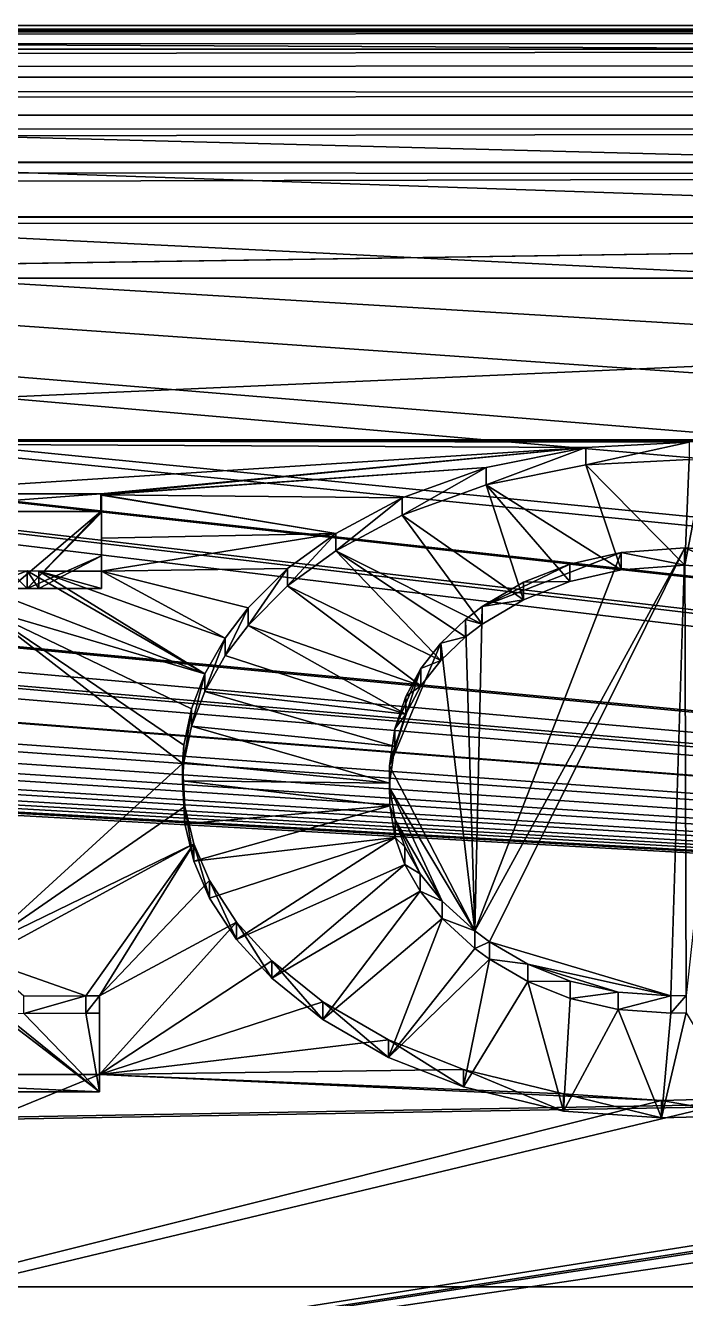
# Model space of a CAD drawing. Header units: metres. Extents: x 0 to 119, y 0 to 68.
# Drawn here: x 71.01 to 74.11, y 61.03 to 67 of the extents above; entities that cross this region are included whole.
import ezdxf

# ---------------------------------------------------------------- set-up
doc = ezdxf.new("R2010")
doc.units = ezdxf.units.M

msp = doc.modelspace()

# ---------------------------------------------------------------- linework, layer by layer
for points in [[(83.421097, 66.979347, 17.51034), (2.121098, 66.972885, 17.469748), (9.029355, 67, 17.797012)], [(83.421097, 66.970566, 17.470276), (2.121098, 66.972885, 17.469748), (83.421097, 66.979347, 17.51034)], [(9.029355, 67, 17.797012), (30.821098, 67, 19), (83.421097, 67, 17.797012)], [(83.421097, 66.979347, 17.51034), (9.029355, 67, 17.797012), (83.421097, 67, 17.797012)], [(83.421097, 67, 17.797012), (30.821098, 67, 19), (32.14629, 67, 19)], [(83.421097, 67, 17.797012), (32.14629, 67, 19), (37.921097, 67, 19)], [(37.921097, 67, 19), (42.2211, 67, 19), (83.421097, 67, 17.797012)], [(42.2211, 67, 19), (47.995907, 67, 19), (83.421097, 67, 17.797012)], [(83.421097, 67, 17.797012), (47.995907, 67, 19), (49.321098, 67, 19)], [(83.421097, 67, 17.797012), (49.321098, 67, 19), (49.555748, 67, 19.018467)], [(49.555748, 67, 19.018467), (49.784622, 67, 19.073416), (83.421097, 67, 17.797012)], [(49.784622, 67, 19.073416), (50.002083, 67, 19.16349), (83.421097, 67, 17.797012)], [(83.421097, 67, 17.797012), (50.002083, 67, 19.16349), (50.202774, 67, 19.286474)], [(83.421097, 67, 17.797012), (50.202774, 67, 19.286474), (50.381756, 67, 19.439339)], [(50.381756, 67, 19.439339), (50.534626, 67, 19.61832), (83.421097, 67, 17.797012)], [(83.421097, 67, 17.797012), (50.534626, 67, 19.61832), (50.657608, 67, 19.819014)], [(83.421097, 67, 17.797012), (50.657608, 67, 19.819014), (83.716087, 67, 17.784113)], [(50.747684, 67, 20.036474), (83.716087, 67, 17.784113), (50.657608, 67, 19.819014)], [(50.802631, 67, 20.265348), (83.716087, 67, 17.784113), (50.747684, 67, 20.036474)], [(84.183136, 67, 26.051905), (84.862885, 67, 25.143856), (50.802631, 67, 20.265348)], [(50.802631, 67, 20.265348), (84.862885, 67, 25.143856), (83.716087, 67, 17.784113)], [(50.821098, 67, 20.499998), (83.243134, 67, 28.110226), (50.802631, 67, 20.265348)], [(50.802631, 67, 20.265348), (83.243134, 67, 28.110226), (83.639526, 67, 27.047449)], [(50.802631, 67, 20.265348), (83.639526, 67, 27.047449), (84.183136, 67, 26.051905)], [(83.002014, 67, 29.218596), (83.075348, 67, 28.881525), (50.821098, 67, 28.881525)], [(50.821098, 67, 28.881525), (83.075348, 67, 28.881525), (50.821098, 67, 20.499998)], [(50.821098, 67, 20.499998), (83.075348, 67, 28.881525), (83.243134, 67, 28.110226)], [(83.571785, 67, 33.5), (83.243134, 67, 32.589775), (50.821098, 67, 33.5)], [(50.821098, 67, 33.5), (83.243134, 67, 32.589775), (83.002014, 67, 31.481403)], [(50.821098, 67, 33.5), (83.002014, 67, 31.481403), (50.821098, 67, 28.881525)], [(50.821098, 67, 28.881525), (83.002014, 67, 31.481403), (82.921104, 67, 30.35)], [(50.821098, 67, 28.881525), (82.921104, 67, 30.35), (83.002014, 67, 29.218596)], [(88.437897, 62.581509, 37.918488), (87.569298, 62.920338, 37.579655), (50.821098, 67, 33.5)], [(50.821098, 66, 34.5), (89.375198, 62.342007, 38.157993), (50.821098, 67, 33.5)], [(50.821098, 67, 33.5), (89.375198, 62.342007, 38.157993), (88.633743, 62.531464, 37.968533)], [(50.821098, 67, 33.5), (88.633743, 62.531464, 37.968533), (88.437897, 62.581509, 37.918488)], [(87.569298, 62.920338, 37.579655), (87.536636, 62.933086, 37.56691), (50.821098, 67, 33.5)], [(50.821098, 67, 33.5), (87.536636, 62.933086, 37.56691), (86.684731, 63.391529, 37.108467)], [(50.821098, 67, 33.5), (86.684731, 63.391529, 37.108467), (86.576988, 63.46772, 37.032284)], [(86.576988, 63.46772, 37.032284), (85.894836, 63.950054, 36.549946), (50.821098, 67, 33.5)], [(50.821098, 67, 33.5), (85.894836, 63.950054, 36.549946), (85.673393, 64.151131, 36.348873)], [(50.821098, 67, 33.5), (85.673393, 64.151131, 36.348873), (85.178619, 64.600388, 35.899612)], [(85.178619, 64.600388, 35.899612), (84.874023, 64.953468, 35.546532), (50.821098, 67, 33.5)], [(50.821098, 67, 33.5), (84.874023, 64.953468, 35.546532), (84.5467, 65.332893, 35.167107)], [(50.821098, 67, 33.5), (84.5467, 65.332893, 35.167107), (84.194214, 65.859291, 34.640713)], [(84.194214, 65.859291, 34.640713), (84.00843, 66.136734, 34.363266), (50.821098, 67, 33.5)], [(50.821098, 67, 33.5), (84.00843, 66.136734, 34.363266), (83.647041, 66.851196, 33.6488)], [(50.821098, 67, 33.5), (83.647041, 66.851196, 33.6488), (83.571785, 67, 33.5)], [(83.421097, 66.970566, 17.470276), (2.121098, 66.972717, 17.467789), (2.121098, 66.972885, 17.469748)], [(2.121098, 66.892578, 17.151358), (2.121098, 66.972717, 17.467789), (83.421097, 66.970566, 17.470276)], [(83.421097, 66.917824, 17.229591), (2.121098, 66.892578, 17.151358), (83.421097, 66.970566, 17.470276)], [(83.421097, 66.888939, 17.152763), (2.121098, 66.892578, 17.151358), (83.421097, 66.917824, 17.229591)], [(83.421097, 66.888939, 17.152763), (2.121098, 66.891609, 17.147547), (2.121098, 66.892578, 17.151358)], [(2.121098, 66.761261, 16.850426), (2.121098, 66.891609, 17.147547), (83.421097, 66.888939, 17.152763)], [(83.421097, 66.816689, 16.960558), (2.121098, 66.761261, 16.850426), (83.421097, 66.888939, 17.152763)], [(83.421097, 66.757271, 16.852674), (2.121098, 66.761261, 16.850426), (83.421097, 66.816689, 16.960558)], [(83.421097, 66.757271, 16.852674), (2.121098, 66.758896, 16.845026), (2.121098, 66.761261, 16.850426)], [(83.421097, 66.678032, 16.708799), (2.121098, 66.582497, 16.575058), (2.121098, 66.758896, 16.845026)], [(83.421097, 66.678032, 16.708799), (2.121098, 66.758896, 16.845026), (83.421097, 66.757271, 16.852674)], [(83.421097, 66.578995, 16.577765), (2.121098, 66.582497, 16.575058), (83.421097, 66.678032, 16.708799)], [(83.421097, 66.578995, 16.577765), (2.121098, 66.578194, 16.568474), (2.121098, 66.582497, 16.575058)], [(83.421097, 66.504723, 16.479513), (2.121098, 66.578194, 16.568474), (83.421097, 66.578995, 16.577765)], [(83.421097, 66.504723, 16.479513), (2.121098, 66.361092, 16.332676), (2.121098, 66.578194, 16.568474)], [(83.421097, 66.358711, 16.33514), (2.121098, 66.361092, 16.332676), (83.421097, 66.504723, 16.479513)], [(83.421097, 66.358711, 16.33514), (2.121098, 66.354431, 16.325443), (2.121098, 66.361092, 16.332676)], [(83.421097, 66.300339, 16.277435), (2.121098, 66.354431, 16.325443), (83.421097, 66.358711, 16.33514)], [(83.421097, 66.300339, 16.277435), (2.121098, 66.103027, 16.129808), (2.121098, 66.354431, 16.325443)], [(83.421097, 66.102104, 16.131102), (2.121098, 66.103027, 16.129808), (83.421097, 66.300339, 16.277435)], [(83.421097, 66.102104, 16.131102), (2.121098, 66.093719, 16.122562), (2.121098, 66.103027, 16.129808)], [(83.421097, 66.069107, 16.106743), (2.121098, 66.093719, 16.122562), (83.421097, 66.102104, 16.131102)], [(83.421097, 66.069107, 16.106743), (66.429298, 65.815788, 15.970955), (2.121098, 66.093719, 16.122562)], [(83.421097, 65.815788, 15.970955), (66.429298, 65.815788, 15.970955), (83.421097, 66.069107, 16.106743)], [(50.821098, 66, 34.5), (50.792446, 65.766663, 34.733341), (89.741478, 62.294712, 38.205288)], [(89.741478, 62.294712, 38.205288), (89.375198, 62.342007, 38.157993), (50.821098, 66, 34.5)], [(66.429298, 65.815788, 15.970955), (83.421097, 65.815788, 15.970955), (66.429298, 65.056313, 15.631657)], [(66.429298, 65.056313, 15.631657), (83.421097, 65.815788, 15.970955), (83.421097, 65.056313, 15.631657)], [(89.741478, 62.294712, 38.205288), (50.792446, 65.766663, 34.733341), (50.776531, 65.63707, 34.86293)], [(90.334648, 62.218117, 38.281879), (50.776531, 65.63707, 34.86293), (50.739777, 65.539383, 34.960613)], [(89.741478, 62.294712, 38.205288), (50.776531, 65.63707, 34.86293), (90.334648, 62.218117, 38.281879)], [(90.334648, 62.218117, 38.281879), (50.739777, 65.539383, 34.960613), (50.65696, 65.319267, 35.180725)], [(50.654789, 65.313507, 35.186493), (50.529243, 65.121895, 35.378098), (90.334648, 62.218117, 38.281879)], [(50.65696, 65.319267, 35.180725), (50.654789, 65.313507, 35.186493), (90.334648, 62.218117, 38.281879)], [(90.334648, 62.218117, 38.281879), (50.529243, 65.121895, 35.378098), (50.48299, 65.051315, 35.448681)], [(90.334648, 62.218117, 38.281879), (50.48299, 65.051315, 35.448681), (50.377182, 64.943848, 35.556145)], [(70.256203, 64.803192, 15.518578), (66.429298, 65.056313, 15.631657), (73.641151, 65.021057, 15.61591)], [(79.18676, 65.049797, 15.628748), (78.930923, 65.049423, 15.62858), (66.429298, 65.056313, 15.631657)], [(66.429298, 65.056313, 15.631657), (78.930923, 65.049423, 15.62858), (74.125084, 65.045692, 15.626915)], [(66.429298, 65.056313, 15.631657), (74.125084, 65.045692, 15.626915), (73.641151, 65.021057, 15.61591)], [(66.429298, 65.056313, 15.631657), (83.421097, 65.056313, 15.631657), (79.18676, 65.049797, 15.628748)], [(73.641151, 65.021057, 15.61591), (71.367424, 64.803192, 15.518578), (70.256203, 64.803192, 15.518578)], [(73.641151, 65.021057, 15.61591), (71.368111, 64.803062, 15.518521), (71.367424, 64.803192, 15.518578)], [(71.368668, 64.802879, 15.518438), (71.368111, 64.803062, 15.518521), (73.641151, 65.021057, 15.61591)], [(73.641151, 65.021057, 15.61591), (71.369125, 64.802643, 15.518332), (71.368668, 64.802879, 15.518438)], [(73.641151, 65.021057, 15.61591), (71.369545, 64.80233, 15.518194), (71.369125, 64.802643, 15.518332)], [(73.641151, 65.021057, 15.61591), (71.369926, 64.801949, 15.518023), (71.369545, 64.80233, 15.518194)], [(71.370255, 64.801491, 15.517819), (71.369926, 64.801949, 15.518023), (73.641151, 65.021057, 15.61591)], [(71.370255, 64.801491, 15.517819), (73.641151, 65.021057, 15.61591), (71.370605, 64.800781, 15.5175)], [(71.370605, 64.800781, 15.5175), (73.641151, 65.021057, 15.61591), (73.174545, 64.927498, 15.57411)], [(73.174545, 64.845917, 15.756715), (73.174545, 64.927498, 15.57411), (73.641151, 65.021057, 15.61591)], [(73.174545, 64.845917, 15.756715), (73.641151, 65.021057, 15.61591), (73.641151, 64.939484, 15.798516)], [(73.641151, 64.939484, 15.798516), (73.641151, 65.021057, 15.61591), (74.125084, 65.045692, 15.626915)], [(73.641151, 64.939484, 15.798516), (74.125084, 65.045692, 15.626915), (74.125084, 64.964119, 15.809521)], [(73.641151, 64.939484, 15.798516), (74.125084, 64.964119, 15.809521), (74.105934, 64.468719, 15.588202)], [(74.105934, 64.468719, 15.588202), (74.125084, 64.964119, 15.809521), (74.200668, 64.961769, 15.808475)], [(74.105934, 64.468719, 15.588202), (74.200668, 64.961769, 15.808475), (74.338165, 64.451218, 15.580385)], [(50.377182, 64.943848, 35.556145), (50.287701, 64.852966, 35.64703), (90.334648, 62.218117, 38.281879)], [(71.370605, 64.800781, 15.5175), (73.174545, 64.927498, 15.57411), (71.370926, 64.799652, 15.516996)], [(71.370926, 64.799652, 15.516996), (73.174545, 64.927498, 15.57411), (72.780266, 64.784912, 15.510413)], [(72.780266, 64.703339, 15.693018), (72.780266, 64.784912, 15.510413), (73.174545, 64.927498, 15.57411)], [(72.780266, 64.703339, 15.693018), (73.174545, 64.927498, 15.57411), (73.174545, 64.845917, 15.756715)], [(73.641151, 64.939484, 15.798516), (73.806732, 64.447273, 15.578624), (73.174545, 64.845917, 15.756715)], [(74.105934, 64.468719, 15.588202), (73.806732, 64.447273, 15.578624), (73.641151, 64.939484, 15.798516)], [(50.287701, 64.852966, 35.64703), (50.199875, 64.79055, 35.70945), (90.334648, 62.218117, 38.281879)], [(73.174545, 64.845917, 15.756715), (73.348351, 64.307404, 15.516137), (72.780266, 64.703339, 15.693018)], [(73.806732, 64.447273, 15.578624), (73.565819, 64.392967, 15.554363), (73.174545, 64.845917, 15.756715)], [(73.174545, 64.845917, 15.756715), (73.565819, 64.392967, 15.554363), (73.348351, 64.307404, 15.516137)], [(90.334648, 62.218117, 38.281879), (50.199875, 64.79055, 35.70945), (50.08651, 64.709984, 35.79002)], [(70.256203, 64.721611, 15.701184), (70.256203, 64.803192, 15.518578), (71.367424, 64.803192, 15.518578)], [(70.256203, 64.721611, 15.701184), (71.367424, 64.803192, 15.518578), (71.367424, 64.721611, 15.701184)], [(71.367424, 64.721611, 15.701184), (71.367424, 64.803192, 15.518578), (71.368111, 64.803062, 15.518521)], [(71.367424, 64.721611, 15.701184), (71.368111, 64.803062, 15.518521), (71.368111, 64.721489, 15.701126)], [(71.368111, 64.721489, 15.701126), (71.368111, 64.803062, 15.518521), (71.368668, 64.802879, 15.518438)], [(71.368111, 64.721489, 15.701126), (71.368668, 64.802879, 15.518438), (71.368668, 64.721298, 15.701044)], [(71.368668, 64.721298, 15.701044), (71.368668, 64.802879, 15.518438), (71.369125, 64.802643, 15.518332)], [(71.368668, 64.721298, 15.701044), (71.369125, 64.802643, 15.518332), (71.369125, 64.721062, 15.700938)], [(71.369125, 64.721062, 15.700938), (71.369125, 64.802643, 15.518332), (71.369545, 64.80233, 15.518194)], [(71.369125, 64.721062, 15.700938), (71.369545, 64.80233, 15.518194), (71.369545, 64.720757, 15.7008)], [(71.369545, 64.720757, 15.7008), (71.369545, 64.80233, 15.518194), (71.369926, 64.801949, 15.518023)], [(71.369545, 64.720757, 15.7008), (71.369926, 64.801949, 15.518023), (71.369926, 64.720367, 15.700627)], [(71.369926, 64.720367, 15.700627), (71.369926, 64.801949, 15.518023), (71.370255, 64.801491, 15.517819)], [(71.369926, 64.720367, 15.700627), (71.370255, 64.801491, 15.517819), (71.370255, 64.719917, 15.700426)], [(71.370255, 64.719917, 15.700426), (71.370255, 64.801491, 15.517819), (71.370605, 64.800781, 15.5175)], [(71.370255, 64.719917, 15.700426), (71.370605, 64.800781, 15.5175), (71.370605, 64.7192, 15.700106)], [(71.370605, 64.7192, 15.700106), (71.370605, 64.800781, 15.5175), (71.370926, 64.799652, 15.516996)], [(71.370605, 64.7192, 15.700106), (71.370926, 64.799652, 15.516996), (71.370926, 64.718079, 15.699603)], [(71.371185, 64.797462, 15.516018), (71.370926, 64.799652, 15.516996), (72.46888, 64.618584, 15.436104)], [(71.370926, 64.799652, 15.516996), (72.780266, 64.784912, 15.510413), (72.46888, 64.618584, 15.436104)], [(71.370926, 64.718079, 15.699603), (71.370926, 64.799652, 15.516996), (71.371185, 64.797462, 15.516018)], [(71.370926, 64.718079, 15.699603), (71.371185, 64.797462, 15.516018), (71.371185, 64.715881, 15.698623)], [(72.46888, 64.618584, 15.436104), (71.371216, 64.595398, 15.425747), (71.371185, 64.797462, 15.516018)], [(71.371185, 64.715881, 15.698623), (71.371185, 64.797462, 15.516018), (71.371216, 64.595398, 15.425747)], [(72.46888, 64.537003, 15.618709), (72.46888, 64.618584, 15.436104), (72.780266, 64.784912, 15.510413)], [(72.46888, 64.537003, 15.618709), (72.780266, 64.784912, 15.510413), (72.780266, 64.703339, 15.693018)], [(90.334648, 62.218117, 38.281879), (50.08651, 64.709984, 35.79002), (50.000286, 64.667099, 35.832905)], [(70.941734, 64.360107, 15.53968), (70.256203, 64.721611, 15.701184), (71.367424, 64.721611, 15.701184)], [(70.941734, 64.360107, 15.53968), (71.367424, 64.721611, 15.701184), (71.022133, 64.360596, 15.539901)], [(71.367424, 64.721611, 15.701184), (71.371185, 64.715881, 15.698623), (71.022133, 64.360596, 15.539901)], [(71.022133, 64.360596, 15.539901), (71.371185, 64.715881, 15.698623), (71.371216, 64.513824, 15.608353)], [(71.368111, 64.721489, 15.701126), (71.370926, 64.718079, 15.699603), (71.367424, 64.721611, 15.701184)], [(71.367424, 64.721611, 15.701184), (71.370926, 64.718079, 15.699603), (71.371185, 64.715881, 15.698623)], [(71.368668, 64.721298, 15.701044), (71.370605, 64.7192, 15.700106), (71.368111, 64.721489, 15.701126)], [(71.368111, 64.721489, 15.701126), (71.370605, 64.7192, 15.700106), (71.370926, 64.718079, 15.699603)], [(71.369125, 64.721062, 15.700938), (71.370255, 64.719917, 15.700426), (71.368668, 64.721298, 15.701044)], [(71.368668, 64.721298, 15.701044), (71.370255, 64.719917, 15.700426), (71.370605, 64.7192, 15.700106)], [(71.369545, 64.720757, 15.7008), (71.369926, 64.720367, 15.700627), (71.369125, 64.721062, 15.700938)], [(71.369125, 64.721062, 15.700938), (71.369926, 64.720367, 15.700627), (71.370255, 64.719917, 15.700426)], [(71.371185, 64.715881, 15.698623), (71.371216, 64.595398, 15.425747), (71.371216, 64.513824, 15.608353)], [(50.000286, 64.667099, 35.832905), (49.888046, 64.611275, 35.888733), (90.334648, 62.218117, 38.281879)], [(72.780266, 64.703339, 15.693018), (73.155769, 64.193489, 15.465244), (72.46888, 64.537003, 15.618709)], [(72.780266, 64.703339, 15.693018), (73.348351, 64.307404, 15.516137), (73.155769, 64.193489, 15.465244)], [(49.888046, 64.611275, 35.888733), (49.783546, 64.576668, 35.923332), (90.334648, 62.218117, 38.281879)], [(72.242691, 64.453514, 15.36236), (71.371216, 64.441467, 15.356976), (72.46888, 64.618584, 15.436104)], [(72.46888, 64.618584, 15.436104), (71.371216, 64.441467, 15.356976), (71.371216, 64.595398, 15.425747)], [(71.371216, 64.513824, 15.608353), (71.371216, 64.595398, 15.425747), (71.371216, 64.441467, 15.356976)], [(72.242691, 64.371933, 15.544965), (72.242691, 64.453514, 15.36236), (72.46888, 64.618584, 15.436104)], [(72.242691, 64.371933, 15.544965), (72.46888, 64.618584, 15.436104), (72.46888, 64.537003, 15.618709)], [(90.334648, 62.218117, 38.281879), (49.694962, 64.54734, 35.95266), (49.555313, 64.520775, 35.979225)], [(90.334648, 62.218117, 38.281879), (49.783546, 64.576668, 35.923332), (49.694962, 64.54734, 35.95266)], [(72.46888, 64.537003, 15.618709), (72.960693, 64.022339, 15.388785), (72.242691, 64.371933, 15.544965)], [(72.46888, 64.537003, 15.618709), (73.155769, 64.193489, 15.465244), (73.076874, 64.133163, 15.438292)], [(72.46888, 64.537003, 15.618709), (73.076874, 64.133163, 15.438292), (72.960693, 64.022339, 15.388785)], [(73.120628, 62.75423, 14.603207), (73.806732, 64.528854, 15.396019), (74.105934, 64.550293, 15.405597)], [(73.120628, 62.75423, 14.603207), (74.105934, 64.550293, 15.405597), (73.189697, 62.703274, 14.580442)], [(73.155769, 64.27507, 15.28264), (73.806732, 64.528854, 15.396019), (73.120628, 62.75423, 14.603207)], [(73.155769, 64.27507, 15.28264), (73.565819, 64.474556, 15.371757), (73.806732, 64.528854, 15.396019)], [(73.189697, 62.703274, 14.580442), (74.105934, 64.550293, 15.405597), (74.039436, 62.450222, 14.46739)], [(73.806732, 64.447273, 15.578624), (73.806732, 64.528854, 15.396019), (73.565819, 64.474556, 15.371757)], [(74.105934, 64.468719, 15.588202), (74.105934, 64.550293, 15.405597), (73.806732, 64.528854, 15.396019)], [(74.105934, 64.468719, 15.588202), (73.806732, 64.528854, 15.396019), (73.806732, 64.447273, 15.578624)], [(74.105934, 64.550293, 15.405597), (74.111206, 62.451469, 14.467948), (74.039436, 62.450222, 14.46739)], [(74.338165, 64.451218, 15.580385), (74.338165, 64.532791, 15.397779), (74.105934, 64.550293, 15.405597)], [(74.338165, 64.451218, 15.580385), (74.105934, 64.550293, 15.405597), (74.105934, 64.468719, 15.588202)], [(74.105934, 64.550293, 15.405597), (74.338165, 64.532791, 15.397779), (74.111206, 62.451469, 14.467948)], [(25.088182, 61.085785, 39.414211), (90.334648, 62.218117, 38.281879), (49.321098, 64.5, 36)], [(49.321098, 64.5, 36), (90.334648, 62.218117, 38.281879), (49.506683, 64.51152, 35.988472)], [(49.555313, 64.520775, 35.979225), (49.506683, 64.51152, 35.988472), (90.334648, 62.218117, 38.281879)], [(71.022133, 64.360596, 15.539901), (71.371216, 64.513824, 15.608353), (71.076653, 64.359886, 15.539582)], [(71.076653, 64.359886, 15.539582), (71.371216, 64.513824, 15.608353), (71.371216, 64.359886, 15.539582)], [(71.371216, 64.513824, 15.608353), (71.371216, 64.441467, 15.356976), (71.371216, 64.359886, 15.539582)], [(73.348351, 64.388985, 15.333531), (73.565819, 64.474556, 15.371757), (73.155769, 64.27507, 15.28264)], [(73.565819, 64.392967, 15.554363), (73.565819, 64.474556, 15.371757), (73.348351, 64.388985, 15.333531)], [(73.806732, 64.447273, 15.578624), (73.565819, 64.474556, 15.371757), (73.565819, 64.392967, 15.554363)], [(71.022133, 64.442169, 15.357294), (71.854675, 63.959175, 15.141514), (70.811508, 64.362572, 15.321729)], [(71.022133, 64.442169, 15.357294), (70.811508, 64.362572, 15.321729), (70.941734, 64.441681, 15.357075)], [(71.022133, 64.360596, 15.539901), (71.022133, 64.442169, 15.357294), (70.941734, 64.441681, 15.357075)], [(71.022133, 64.360596, 15.539901), (70.941734, 64.441681, 15.357075), (70.941734, 64.360107, 15.53968)], [(71.076653, 64.441467, 15.356976), (71.854675, 63.959175, 15.141514), (71.022133, 64.442169, 15.357294)], [(71.076653, 64.359886, 15.539582), (71.076653, 64.441467, 15.356976), (71.022133, 64.442169, 15.357294)], [(71.076653, 64.359886, 15.539582), (71.022133, 64.442169, 15.357294), (71.022133, 64.360596, 15.539901)], [(71.371216, 64.441467, 15.356976), (71.950775, 64.12748, 15.216706), (71.076653, 64.441467, 15.356976)], [(71.076653, 64.441467, 15.356976), (71.950775, 64.12748, 15.216706), (71.854675, 63.959175, 15.141514)], [(71.371216, 64.359886, 15.539582), (71.371216, 64.441467, 15.356976), (71.076653, 64.441467, 15.356976)], [(71.371216, 64.359886, 15.539582), (71.076653, 64.441467, 15.356976), (71.076653, 64.359886, 15.539582)], [(72.242691, 64.453514, 15.36236), (72.058167, 64.268616, 15.279757), (71.371216, 64.441467, 15.356976)], [(71.371216, 64.441467, 15.356976), (72.058167, 64.268616, 15.279757), (71.950775, 64.12748, 15.216706)], [(72.058167, 64.187042, 15.462364), (72.058167, 64.268616, 15.279757), (72.242691, 64.453514, 15.36236)], [(72.058167, 64.187042, 15.462364), (72.242691, 64.453514, 15.36236), (72.242691, 64.371933, 15.544965)], [(71.854675, 63.959175, 15.141514), (70.807762, 64.267181, 15.279116), (70.811508, 64.362572, 15.321729)], [(72.242691, 64.371933, 15.544965), (72.868195, 63.90313, 15.335528), (72.058167, 64.187042, 15.462364)], [(72.242691, 64.371933, 15.544965), (72.960693, 64.022339, 15.388785), (72.868195, 63.90313, 15.335528)], [(73.348351, 64.307404, 15.516137), (73.348351, 64.388985, 15.333531), (73.155769, 64.27507, 15.28264)], [(73.565819, 64.392967, 15.554363), (73.348351, 64.388985, 15.333531), (73.348351, 64.307404, 15.516137)], [(73.348351, 64.307404, 15.516137), (73.155769, 64.27507, 15.28264), (73.155769, 64.193489, 15.465244)], [(71.791855, 63.796131, 15.068675), (70.807762, 64.267181, 15.279116), (71.854675, 63.959175, 15.141514)], [(71.791855, 63.796131, 15.068675), (71.756721, 63.625053, 14.992247), (70.807762, 64.267181, 15.279116)], [(70.807762, 64.267181, 15.279116), (71.756721, 63.625053, 14.992247), (71.750198, 63.53928, 14.953926)], [(70.807762, 64.267181, 15.279116), (71.750198, 63.53928, 14.953926), (70.809738, 62.68005, 14.570067)], [(71.950775, 64.045906, 15.399313), (71.950775, 64.12748, 15.216706), (72.058167, 64.268616, 15.279757)], [(71.950775, 64.045906, 15.399313), (72.058167, 64.268616, 15.279757), (72.058167, 64.187042, 15.462364)], [(73.155769, 64.193489, 15.465244), (73.155769, 64.27507, 15.28264), (73.076874, 64.214737, 15.255686)], [(73.120628, 62.75423, 14.603207), (73.076874, 64.214737, 15.255686), (73.155769, 64.27507, 15.28264)], [(72.796532, 63.7715, 15.276721), (71.950775, 64.045906, 15.399313), (72.058167, 64.187042, 15.462364)], [(72.058167, 64.187042, 15.462364), (72.868195, 63.90313, 15.335528), (72.796532, 63.7715, 15.276721)], [(73.076874, 64.133163, 15.438292), (73.076874, 64.214737, 15.255686), (72.960693, 64.10392, 15.206179)], [(73.076874, 64.214737, 15.255686), (73.120628, 62.75423, 14.603207), (72.960693, 64.10392, 15.206179)], [(73.155769, 64.193489, 15.465244), (73.076874, 64.214737, 15.255686), (73.076874, 64.133163, 15.438292)], [(71.854675, 63.877598, 15.32412), (71.854675, 63.959175, 15.141514), (71.950775, 64.12748, 15.216706)], [(71.854675, 63.877598, 15.32412), (71.950775, 64.12748, 15.216706), (71.950775, 64.045906, 15.399313)], [(73.076874, 64.133163, 15.438292), (72.960693, 64.10392, 15.206179), (72.960693, 64.022339, 15.388785)], [(72.960693, 64.10392, 15.206179), (73.120628, 62.75423, 14.603207), (72.721001, 63.529118, 14.949387)], [(72.960693, 64.10392, 15.206179), (72.721001, 63.529118, 14.949387), (72.868195, 63.984715, 15.152923)], [(72.960693, 64.022339, 15.388785), (72.960693, 64.10392, 15.206179), (72.868195, 63.984715, 15.152923)], [(72.796532, 63.7715, 15.276721), (71.854675, 63.877598, 15.32412), (71.950775, 64.045906, 15.399313)], [(72.960693, 64.022339, 15.388785), (72.868195, 63.984715, 15.152923), (72.868195, 63.90313, 15.335528)], [(71.791855, 63.714558, 15.251282), (71.791855, 63.796131, 15.068675), (71.854675, 63.959175, 15.141514)], [(71.791855, 63.714558, 15.251282), (71.854675, 63.959175, 15.141514), (71.854675, 63.877598, 15.32412)], [(72.868195, 63.984715, 15.152923), (72.721001, 63.529118, 14.949387), (72.745613, 63.701511, 15.026403)], [(72.868195, 63.984715, 15.152923), (72.745613, 63.701511, 15.026403), (72.796532, 63.853077, 15.094115)], [(72.868195, 63.90313, 15.335528), (72.868195, 63.984715, 15.152923), (72.796532, 63.853077, 15.094115)], [(72.745613, 63.619934, 15.20901), (71.791855, 63.714558, 15.251282), (71.854675, 63.877598, 15.32412)], [(72.745613, 63.619934, 15.20901), (71.854675, 63.877598, 15.32412), (72.796532, 63.7715, 15.276721)], [(72.868195, 63.90313, 15.335528), (72.796532, 63.853077, 15.094115), (72.796532, 63.7715, 15.276721)], [(72.796532, 63.7715, 15.276721), (72.796532, 63.853077, 15.094115), (72.745613, 63.701511, 15.026403)], [(71.756721, 63.543476, 15.174852), (71.756721, 63.625053, 14.992247), (71.791855, 63.796131, 15.068675)], [(71.756721, 63.543476, 15.174852), (71.791855, 63.796131, 15.068675), (71.791855, 63.714558, 15.251282)], [(72.796532, 63.7715, 15.276721), (72.745613, 63.701511, 15.026403), (72.745613, 63.619934, 15.20901)], [(72.721001, 63.447544, 15.131992), (71.756721, 63.543476, 15.174852), (71.791855, 63.714558, 15.251282)], [(72.721001, 63.447544, 15.131992), (71.791855, 63.714558, 15.251282), (72.745613, 63.619934, 15.20901)], [(72.745613, 63.619934, 15.20901), (72.745613, 63.701511, 15.026403), (72.721001, 63.529118, 14.949387)], [(71.750198, 63.457699, 15.136532), (71.750198, 63.53928, 14.953926), (71.756721, 63.625053, 14.992247)], [(71.750198, 63.457699, 15.136532), (71.756721, 63.625053, 14.992247), (71.756721, 63.543476, 15.174852)], [(72.745613, 63.619934, 15.20901), (72.721001, 63.529118, 14.949387), (72.721001, 63.447544, 15.131992)], [(70.809738, 62.68005, 14.570067), (71.750198, 63.53928, 14.953926), (71.761017, 63.338505, 14.864231)], [(71.750198, 63.457699, 15.136532), (71.756721, 63.543476, 15.174852), (72.721001, 63.447544, 15.131992)], [(71.761017, 63.256927, 15.046837), (71.761017, 63.338505, 14.864231), (71.750198, 63.53928, 14.953926)], [(71.761017, 63.256927, 15.046837), (71.750198, 63.53928, 14.953926), (71.750198, 63.457699, 15.136532)], [(72.721001, 63.447544, 15.131992), (72.721001, 63.529118, 14.949387), (72.722061, 63.422127, 14.901589)], [(72.721001, 63.529118, 14.949387), (73.120628, 62.75423, 14.603207), (72.722061, 63.422127, 14.901589)], [(72.722061, 63.340553, 15.084195), (71.761017, 63.256927, 15.046837), (71.750198, 63.457699, 15.136532)], [(72.722061, 63.340553, 15.084195), (71.750198, 63.457699, 15.136532), (72.721001, 63.447544, 15.131992)], [(72.721001, 63.447544, 15.131992), (72.722061, 63.422127, 14.901589), (72.722061, 63.340553, 15.084195)], [(72.722061, 63.340553, 15.084195), (72.722061, 63.422127, 14.901589), (72.747231, 63.274742, 14.835744)], [(72.722061, 63.422127, 14.901589), (73.120628, 62.75423, 14.603207), (72.967041, 62.894508, 14.665875)], [(72.722061, 63.422127, 14.901589), (72.967041, 62.894508, 14.665875), (72.747231, 63.274742, 14.835744)], [(70.809738, 62.68005, 14.570067), (71.761017, 63.338505, 14.864231), (71.802727, 63.162983, 14.785815)], [(71.802727, 63.081398, 14.96842), (71.761017, 63.256927, 15.046837), (72.722061, 63.340553, 15.084195)], [(71.802727, 63.081398, 14.96842), (71.802727, 63.162983, 14.785815), (71.761017, 63.338505, 14.864231)], [(71.802727, 63.081398, 14.96842), (71.761017, 63.338505, 14.864231), (71.761017, 63.256927, 15.046837)], [(72.747231, 63.193165, 15.01835), (71.802727, 63.081398, 14.96842), (72.722061, 63.340553, 15.084195)], [(72.722061, 63.340553, 15.084195), (72.747231, 63.274742, 14.835744), (72.747231, 63.193165, 15.01835)], [(72.747231, 63.193165, 15.01835), (72.747231, 63.274742, 14.835744), (72.793297, 63.148178, 14.779202)], [(72.747231, 63.274742, 14.835744), (72.967041, 62.894508, 14.665875), (72.864426, 63.022621, 14.72311)], [(72.747231, 63.274742, 14.835744), (72.864426, 63.022621, 14.72311), (72.793297, 63.148178, 14.779202)], [(70.808617, 62.622124, 14.544187), (70.809738, 62.68005, 14.570067), (71.802727, 63.162983, 14.785815)], [(71.296288, 62.450222, 14.46739), (70.808617, 62.622124, 14.544187), (71.802727, 63.162983, 14.785815)], [(71.296288, 62.450222, 14.46739), (71.802727, 63.162983, 14.785815), (71.360527, 62.450222, 14.46739)], [(71.360527, 62.450222, 14.46739), (71.802727, 63.162983, 14.785815), (71.876244, 62.990234, 14.708642)], [(71.876244, 62.908657, 14.891247), (71.802727, 63.081398, 14.96842), (72.747231, 63.193165, 15.01835)], [(71.876244, 62.908657, 14.891247), (71.876244, 62.990234, 14.708642), (71.802727, 63.162983, 14.785815)], [(71.876244, 62.908657, 14.891247), (71.802727, 63.162983, 14.785815), (71.802727, 63.081398, 14.96842)], [(71.876244, 62.908657, 14.891247), (72.747231, 63.193165, 15.01835), (72.002907, 62.713615, 14.804114)], [(72.002907, 62.713615, 14.804114), (72.747231, 63.193165, 15.01835), (72.793297, 63.066601, 14.961809)], [(72.747231, 63.193165, 15.01835), (72.793297, 63.148178, 14.779202), (72.793297, 63.066601, 14.961809)], [(72.793297, 63.066601, 14.961809), (72.793297, 63.148178, 14.779202), (72.864426, 63.022621, 14.72311)], [(72.002907, 62.713615, 14.804114), (72.793297, 63.066601, 14.961809), (72.168884, 62.532455, 14.723178)], [(72.168884, 62.532455, 14.723178), (72.793297, 63.066601, 14.961809), (72.864426, 62.941044, 14.905715)], [(72.793297, 63.066601, 14.961809), (72.864426, 63.022621, 14.72311), (72.864426, 62.941044, 14.905715)], [(71.360527, 62.450222, 14.46739), (71.876244, 62.990234, 14.708642), (72.002907, 62.7952, 14.621509)], [(72.002907, 62.713615, 14.804114), (72.002907, 62.7952, 14.621509), (71.876244, 62.990234, 14.708642)], [(72.002907, 62.713615, 14.804114), (71.876244, 62.990234, 14.708642), (71.876244, 62.908657, 14.891247)], [(72.864426, 62.941044, 14.905715), (72.864426, 63.022621, 14.72311), (72.967041, 62.894508, 14.665875)], [(72.168884, 62.532455, 14.723178), (72.864426, 62.941044, 14.905715), (72.408867, 62.339703, 14.637068)], [(72.408867, 62.339703, 14.637068), (72.864426, 62.941044, 14.905715), (72.967041, 62.812931, 14.848481)], [(72.864426, 62.941044, 14.905715), (72.967041, 62.894508, 14.665875), (72.967041, 62.812931, 14.848481)], [(72.967041, 62.812931, 14.848481), (72.967041, 62.894508, 14.665875), (73.120628, 62.75423, 14.603207)], [(72.408867, 62.339703, 14.637068), (72.967041, 62.812931, 14.848481), (72.716736, 62.161728, 14.557558)], [(72.716736, 62.161728, 14.557558), (72.967041, 62.812931, 14.848481), (73.120628, 62.672653, 14.785812)], [(72.967041, 62.812931, 14.848481), (73.120628, 62.75423, 14.603207), (73.120628, 62.672653, 14.785812)], [(71.360527, 62.450222, 14.46739), (72.002907, 62.7952, 14.621509), (71.360527, 62.082047, 14.302908)], [(71.360527, 62.082047, 14.302908), (72.002907, 62.7952, 14.621509), (72.168884, 62.614033, 14.540573)], [(72.168884, 62.532455, 14.723178), (72.168884, 62.614033, 14.540573), (72.002907, 62.7952, 14.621509)], [(72.168884, 62.532455, 14.723178), (72.002907, 62.7952, 14.621509), (72.002907, 62.713615, 14.804114)], [(73.120628, 62.672653, 14.785812), (73.120628, 62.75423, 14.603207), (73.189697, 62.703274, 14.580442)], [(73.120628, 62.672653, 14.785812), (73.189697, 62.703274, 14.580442), (73.189697, 62.621696, 14.763049)], [(73.189697, 62.621696, 14.763049), (73.189697, 62.703274, 14.580442), (73.368767, 62.598473, 14.533623)], [(73.189697, 62.703274, 14.580442), (74.039436, 62.450222, 14.46739), (73.368767, 62.598473, 14.533623)], [(71.005905, 62.448803, 14.466757), (70.808617, 62.622124, 14.544187), (71.296288, 62.450222, 14.46739)], [(72.716736, 62.161728, 14.557558), (73.120628, 62.672653, 14.785812), (73.189697, 62.621696, 14.763049)], [(72.716736, 62.161728, 14.557558), (73.189697, 62.621696, 14.763049), (73.06826, 62.022797, 14.49549)], [(73.06826, 62.022797, 14.49549), (73.189697, 62.621696, 14.763049), (73.368767, 62.516899, 14.716229)], [(73.189697, 62.621696, 14.763049), (73.368767, 62.598473, 14.533623), (73.368767, 62.516899, 14.716229)], [(72.168884, 62.614033, 14.540573), (72.408867, 62.421284, 14.454463), (71.360527, 62.082047, 14.302908)], [(72.408867, 62.339703, 14.637068), (72.408867, 62.421284, 14.454463), (72.168884, 62.614033, 14.540573)], [(72.408867, 62.339703, 14.637068), (72.168884, 62.614033, 14.540573), (72.168884, 62.532455, 14.723178)], [(73.368767, 62.516899, 14.716229), (73.368767, 62.598473, 14.533623), (73.56736, 62.519527, 14.498353)], [(73.368767, 62.598473, 14.533623), (74.039436, 62.450222, 14.46739), (73.7929, 62.467987, 14.475327)], [(73.368767, 62.598473, 14.533623), (73.7929, 62.467987, 14.475327), (73.56736, 62.519527, 14.498353)], [(73.06826, 62.022797, 14.49549), (73.368767, 62.516899, 14.716229), (73.53656, 61.90884, 14.44458)], [(73.368767, 62.516899, 14.716229), (73.56736, 62.519527, 14.498353), (73.56736, 62.437946, 14.680959)], [(73.53656, 61.90884, 14.44458), (73.368767, 62.516899, 14.716229), (73.56736, 62.437946, 14.680959)], [(73.56736, 62.437946, 14.680959), (73.56736, 62.519527, 14.498353), (73.7929, 62.467987, 14.475327)], [(71.005905, 62.367222, 14.649364), (71.005905, 62.448803, 14.466757), (71.296288, 62.450222, 14.46739)], [(71.005905, 62.367222, 14.649364), (71.296288, 62.450222, 14.46739), (71.296288, 62.368641, 14.649997)], [(71.296288, 62.368641, 14.649997), (71.296288, 62.450222, 14.46739), (71.360527, 62.450222, 14.46739)], [(71.296288, 62.368641, 14.649997), (71.360527, 62.450222, 14.46739), (71.360527, 62.368641, 14.649997)], [(71.360527, 62.082047, 14.302908), (71.360527, 62.368641, 14.649997), (71.360527, 62.450222, 14.46739)], [(73.53656, 61.90884, 14.44458), (73.56736, 62.437946, 14.680959), (73.7929, 62.386414, 14.657934)], [(73.56736, 62.437946, 14.680959), (73.7929, 62.467987, 14.475327), (73.7929, 62.386414, 14.657934)], [(73.7929, 62.386414, 14.657934), (73.7929, 62.467987, 14.475327), (74.039436, 62.450222, 14.46739)], [(73.7929, 62.386414, 14.657934), (74.039436, 62.450222, 14.46739), (74.039436, 62.368641, 14.649997)], [(74.039436, 62.368641, 14.649997), (74.039436, 62.450222, 14.46739), (74.111206, 62.451469, 14.467948)], [(74.039436, 62.368641, 14.649997), (74.111206, 62.451469, 14.467948), (74.111206, 62.369892, 14.650555)], [(71.360527, 62.082047, 14.302908), (72.408867, 62.421284, 14.454463), (72.716736, 62.243309, 14.374951)], [(72.716736, 62.161728, 14.557558), (72.716736, 62.243309, 14.374951), (72.408867, 62.421284, 14.454463)], [(72.716736, 62.161728, 14.557558), (72.408867, 62.421284, 14.454463), (72.408867, 62.339703, 14.637068)], [(73.995377, 61.878384, 14.430974), (73.53656, 61.90884, 14.44458), (73.7929, 62.386414, 14.657934)], [(73.7929, 62.386414, 14.657934), (74.039436, 62.368641, 14.649997), (73.995377, 61.878384, 14.430974)], [(70.870697, 62.374992, 14.652833), (71.360527, 62.000465, 14.485513), (69.582855, 62.000465, 14.485513)], [(70.904427, 62.369331, 14.650304), (71.360527, 62.000465, 14.485513), (70.870697, 62.374992, 14.652833)], [(70.904427, 62.369331, 14.650304), (71.005905, 62.367222, 14.649364), (71.360527, 62.000465, 14.485513)], [(71.360527, 62.000465, 14.485513), (71.005905, 62.367222, 14.649364), (71.296288, 62.368641, 14.649997)], [(71.360527, 62.000465, 14.485513), (71.296288, 62.368641, 14.649997), (71.360527, 62.368641, 14.649997)], [(71.360527, 62.000465, 14.485513), (71.360527, 62.368641, 14.649997), (71.360527, 62.082047, 14.302908)], [(73.995377, 61.878384, 14.430974), (74.039436, 62.368641, 14.649997), (74.111206, 62.369892, 14.650555)], [(73.995377, 61.878384, 14.430974), (74.111206, 62.369892, 14.650555), (74.400482, 61.888329, 14.435416)], [(25.088182, 61.085785, 39.414211), (90.871201, 62.214554, 38.285446), (90.334648, 62.218117, 38.281879)], [(117.121101, 61.085785, 39.414211), (90.871201, 62.214554, 38.285446), (25.088182, 61.085785, 39.414211)], [(71.360527, 62.082047, 14.302908), (72.716736, 62.243309, 14.374951), (73.06826, 62.104378, 14.312884)], [(73.06826, 62.022797, 14.49549), (73.06826, 62.104378, 14.312884), (72.716736, 62.243309, 14.374951)], [(73.06826, 62.022797, 14.49549), (72.716736, 62.243309, 14.374951), (72.716736, 62.161728, 14.557558)], [(66.429298, 60.060982, 13.4), (80.351204, 62.113972, 14.317171), (83.421097, 60.060982, 13.4)], [(66.429298, 60.060982, 13.4), (79.165161, 62.014317, 14.27265), (80.351204, 62.113972, 14.317171)], [(71.360527, 62.082047, 14.302908), (66.429298, 60.060982, 13.4), (69.582855, 62.082047, 14.302908)], [(71.360527, 62.082047, 14.302908), (73.995377, 61.959965, 14.248367), (66.429298, 60.060982, 13.4)], [(69.582855, 62.000465, 14.485513), (71.360527, 62.000465, 14.485513), (69.582855, 62.082047, 14.302908)], [(69.582855, 62.082047, 14.302908), (71.360527, 62.000465, 14.485513), (71.360527, 62.082047, 14.302908)], [(73.06826, 62.104378, 14.312884), (73.53656, 61.990417, 14.261974), (71.360527, 62.082047, 14.302908)], [(71.360527, 62.082047, 14.302908), (73.53656, 61.990417, 14.261974), (73.995377, 61.959965, 14.248367)], [(73.53656, 61.90884, 14.44458), (73.53656, 61.990417, 14.261974), (73.06826, 62.104378, 14.312884)], [(73.53656, 61.90884, 14.44458), (73.06826, 62.104378, 14.312884), (73.06826, 62.022797, 14.49549)], [(66.429298, 60.060982, 13.4), (78.846725, 61.979504, 14.257096), (79.165161, 62.014317, 14.27265)], [(66.429298, 60.060982, 13.4), (74.400482, 61.969906, 14.25281), (78.58667, 61.980465, 14.257527)], [(78.58667, 61.980465, 14.257527), (78.846725, 61.979504, 14.257096), (66.429298, 60.060982, 13.4)], [(66.429298, 60.060982, 13.4), (73.995377, 61.959965, 14.248367), (74.400482, 61.969906, 14.25281)], [(73.995377, 61.878384, 14.430974), (73.995377, 61.959965, 14.248367), (73.53656, 61.990417, 14.261974)], [(73.995377, 61.878384, 14.430974), (73.53656, 61.990417, 14.261974), (73.53656, 61.90884, 14.44458)], [(74.400482, 61.888329, 14.435416), (74.400482, 61.969906, 14.25281), (73.995377, 61.959965, 14.248367)], [(74.400482, 61.888329, 14.435416), (73.995377, 61.959965, 14.248367), (73.995377, 61.878384, 14.430974)], [(25.112989, 60.975807, 39.516232), (117.121101, 60.853237, 39.61359), (25.088182, 61.085785, 39.414211)], [(25.088182, 61.085785, 39.414211), (117.121101, 60.853237, 39.61359), (117.121101, 61.085785, 39.414211)]]:
    msp.add_3dface(points)

doc.saveas('drawing.dxf')
